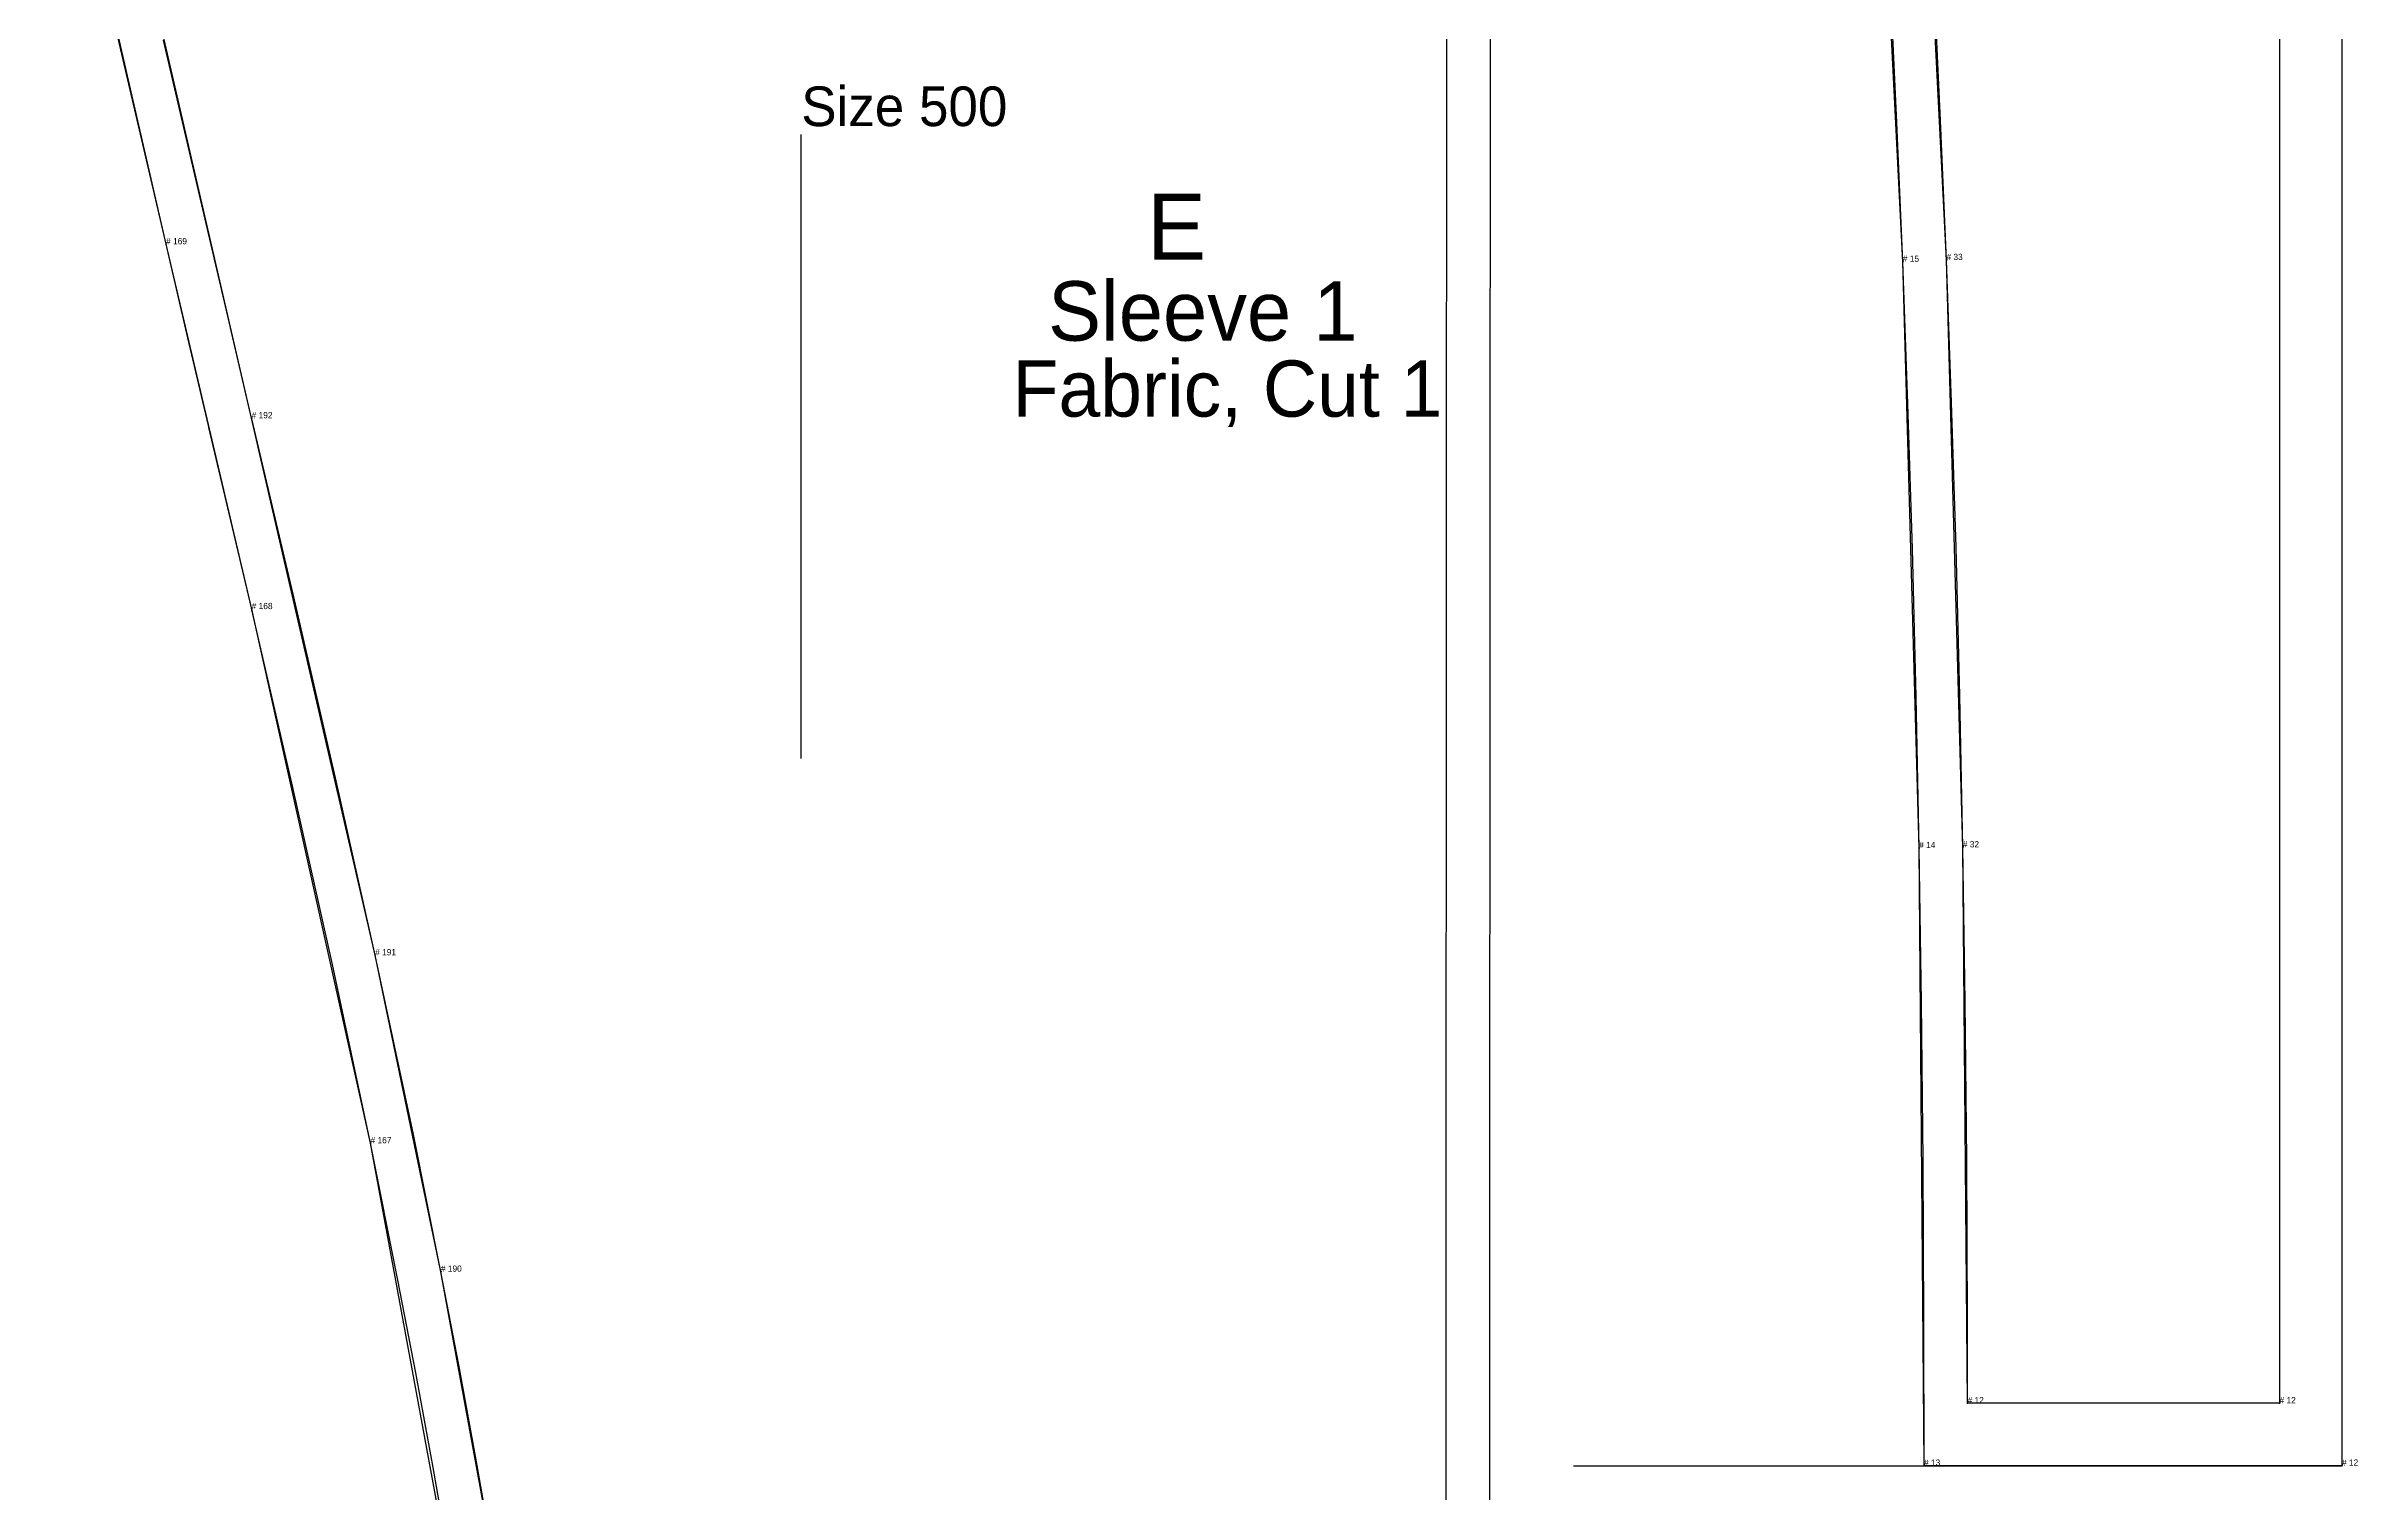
# Model space of a CAD drawing. Extents: x 0 to 1208, y -69 to 896.
# Drawn here: x 796.3 to 1166.8, y 233 to 464.8 of the extents above; entities that cross this region are included whole.
import ezdxf

# ---------------------------------------------------------------- set-up
doc = ezdxf.new("R2010")
doc.units = 0
for name, color, linetype in [('1', 7, 'CONTINUOUS'), ('14', 7, 'CONTINUOUS'), ('15', 7, 'CONTINUOUS'), ('2', 7, 'CONTINUOUS'), ('3', 7, 'CONTINUOUS'), ('5', 7, 'CONTINUOUS'), ('7', 7, 'CONTINUOUS'), ('84', 7, 'CONTINUOUS'), ('87', 7, 'CONTINUOUS')]:
    doc.layers.add(name, color=color, linetype=linetype)

# ---------------------------------------------------------------- blocks, each defined once
blk = doc.blocks.new('piece-113_s500_M')
at = {"layer": '1'}
blk.add_lwpolyline([(1075.46, 895.09), (1075.55, 884.31), (1077.07, 872), (1083.69, 854.84), (1093.99, 841.31), (1104.57, 832.8), (1118.03, 826.29), (1126.73, 823.97), (1137.29, 822.88), (1137.6, 822.87), (1164.29, 822.34), (1164.29, 237.32), (1097.3, 237.32), (1096.52, 336.28), (1093.9, 430.22), (1089.51, 516.82), (1083.43, 596.96), (1075.76, 671.57), (1066.58, 741.54), (1058.58, 792.49), (1050.16, 839.8), (1041.14, 885.37)], close=True, dxfattribs=at)
at = {"layer": '14'}
blk.add_lwpolyline([(1068.54, 885.85), (1069.06, 877.22), (1072.07, 863.87), (1075.99, 854.41), (1083.3, 842.84), (1095.34, 830.77), (1106.57, 823.58), (1122.15, 817.8), (1132.06, 816.16), (1154.29, 815.54), (1154.29, 247.32), (1104.29, 247.32), (1103.52, 336.4), (1100.9, 430.5), (1096.5, 517.26), (1090.41, 597.58), (1082.71, 672.38), (1073.5, 742.55), (1062.87, 808.99), (1054, 856.92), (1049.29, 880.4)], close=True, dxfattribs=at)
at = {"layer": '2'}
for p in [(1104.29, 247.32), (1154.29, 247.32), (1097.3, 237.32), (1164.29, 237.32)]:
    blk.add_point(p, dxfattribs=at)
at = {"layer": '3'}
for p in [(1093.9, 430.22), (1100.9, 430.5), (1096.52, 336.28), (1103.52, 336.4)]:
    blk.add_point(p, dxfattribs=at)
at = {"layer": '5'}
blk.add_line((1041.14, 237.32), (1164.29, 237.32), dxfattribs=at)
at = {"layer": '84'}
blk.add_lwpolyline([(1164.29, 822.34), (1164.29, 237.32), (1097.3, 237.32), (1097.27, 260.45), (1097.14, 286.27), (1096.89, 311.54), (1096.52, 336.28), (1096.04, 360.5), (1095.44, 384.23), (1094.73, 407.46), (1093.9, 430.22), (1092.97, 452.52), (1091.92, 474.38)], dxfattribs=at)
at = {"layer": '87'}
blk.add_lwpolyline([(1154.29, 815.54), (1154.29, 247.32), (1104.29, 247.32), (1104.27, 260.47), (1104.14, 286.32), (1103.89, 311.63), (1103.52, 336.4), (1103.04, 360.66), (1102.44, 384.42), (1101.72, 407.69), (1100.9, 430.5), (1099.96, 452.84), (1098.91, 474.74)], dxfattribs=at)
at = {"layer": '1'}
for s, p in [('# 15', (1093.9, 430.22)), ('# 14', (1096.52, 336.28)), ('# 13', (1097.3, 237.32)), ('# 12', (1164.29, 237.32))]:
    blk.add_text(s, height=1, dxfattribs=at).set_placement(p)
at = {"layer": '14'}
for s, p in [('# 33', (1100.9, 430.5)), ('# 32', (1103.52, 336.4)), ('# 12', (1104.29, 247.32)), ('# 12', (1154.29, 247.32))]:
    blk.add_text(s, height=1, dxfattribs=at).set_placement(p)
blk = doc.blocks.new('piece_Sleeve_1_s500_M')
at = {"layer": '1'}
blk.add_lwpolyline([(1027.54, 63.48), (881.64, 63.48), (875.75, 118.99), (863.68, 205.66), (848.3, 288.98), (829.25, 374.57), (815.53, 433.02), (800.89, 496.8), (787.55, 559.11), (779.99, 596.79), (791.52, 596.1), (806.69, 598.42), (835.55, 608.67), (850, 615.04), (879.48, 627.48), (905.77, 639.9), (935.29, 653.22), (948.18, 659.51), (966.78, 667.39), (973.76, 670.33), (991.18, 675.94), (1020.24, 683.25), (1027.87, 685.01)], close=True, dxfattribs=at)
at = {"layer": '14'}
blk.add_lwpolyline([(1020.55, 70.48), (887.98, 70.48), (882.7, 119.81), (875.67, 173.59), (867.96, 222.64), (859.57, 268.4), (849.04, 319.11), (829.24, 405.15), (807.73, 498.31), (794.45, 560.3), (788.63, 589.2), (794.71, 589.21), (803.69, 590.54), (829.77, 598.72), (852.76, 608.6), (882.28, 621.07), (908.75, 633.57), (938.23, 646.87), (951.12, 653.16), (969.47, 660.92), (976.37, 663.83), (993.09, 669.21), (1020.87, 676.21)], close=True, dxfattribs=at)
at = {"layer": '3'}
for p in [(815.53, 433.02), (829.24, 405.15), (829.25, 374.57), (849.04, 319.11), (848.3, 288.98), (859.57, 268.4)]:
    blk.add_point(p, dxfattribs=at)
at = {"layer": '7'}
blk.add_line((917.33, 350.64), (917.33, 450.64), dxfattribs=at)
at = {"layer": '84'}
for points in [[(861.04, 221.52), (858.33, 237.02), (855.55, 252.18), (852.7, 267.06), (848.3, 288.98), (842.2, 317.62), (835.86, 345.98), (829.28, 374.45), (829.25, 374.57), (829.24, 374.62), (829.21, 374.72), (829.2, 374.77), (822.4, 403.69), (822.39, 403.73), (822.38, 403.77), (822.37, 403.81), (822.36, 403.86), (822.35, 403.9), (822.33, 403.95), (822.32, 404), (819.02, 418.03), (815.53, 433.02), (808.27, 464.19), (800.89, 496.8)], [(1027.87, 685.01), (1027.54, 63.48)]]:
    blk.add_lwpolyline(points, dxfattribs=at)
at = {"layer": '87'}
for points in [[(867.94, 222.7), (865.22, 238.25), (862.43, 253.47), (859.57, 268.4), (855.16, 290.39), (849.04, 319.11), (842.68, 347.54), (836.1, 376.04), (829.26, 405.06), (829.26, 405.09), (829.25, 405.12), (829.24, 405.15), (825.84, 419.63), (825.83, 419.67), (822.31, 434.76), (815.09, 465.75)], [(1020.87, 676.21), (1020.55, 70.48)]]:
    blk.add_lwpolyline(points, dxfattribs=at)
at = {"layer": '1'}
for s, p in [('# 169', (815.53, 433.02)), ('# 168', (829.25, 374.57)), ('# 167', (848.3, 288.98))]:
    blk.add_text(s, height=1, dxfattribs=at).set_placement(p)
at = {"layer": '14'}
for s, p in [('# 192', (829.24, 405.15)), ('# 191', (849.04, 319.11)), ('# 190', (859.57, 268.4))]:
    blk.add_text(s, height=1, dxfattribs=at).set_placement(p)
at = {"layer": '15'}
for s, height, p in [('Size 500', 6.35, (917.33, 451.96)), ('E', 10.58, (972.77, 430.54)), ('Sleeve 1', 9.53, (956.9, 417.58)), ('Fabric, Cut 1', 9, (951.21, 405.41))]:
    blk.add_text(s, height=height, dxfattribs=at).set_placement(p)

msp = doc.modelspace()

# ---------------------------------------------------------------- block references
at = {"layer": '1'}
for name in ['piece-113_s500_M', 'piece_Sleeve_1_s500_M']:
    msp.add_blockref(name, (0, 0), dxfattribs=at)

doc.saveas('drawing.dxf')
